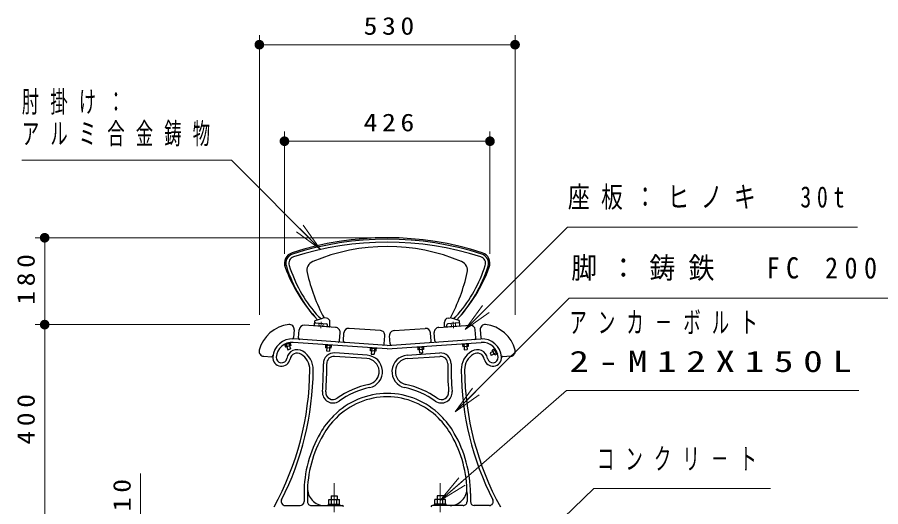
# Model space of a CAD drawing. Units: millimetres on the paper, scale 1:20. Extents: x -365 to 12, y -47 to 257.
# Drawn here: x -135 to -45.5, y 107.2 to 157.9 of the extents above; entities that cross this region are included whole.
import ezdxf

# ---------------------------------------------------------------- set-up
doc = ezdxf.new("R2010")
doc.units = ezdxf.units.MM
doc.linetypes.add('USER1', pattern=[4.5, 2.5, -2])
doc.linetypes.add('USER2', pattern=[6, 3, -1, 1, -1])
doc.layers.add('LY_1', color=7, linetype='Continuous', lineweight=25)
doc.styles.add('ＭＳ ゴシック', font='')
doc.styles.get('ＭＳ ゴシック').set_extended_font_data('MS Gothic')

# ---------------------------------------------------------------- blocks, each defined once
blk = doc.blocks.new('filled_dot')
at = {"color": 0, "linetype": 'Continuous', "lineweight": -2, "const_width": 1.25}
blk.add_lwpolyline([(-0.625, 0, 1), (0.625, 0, 1)], format="xyb", close=True, dxfattribs=at)

msp = doc.modelspace()

# ---------------------------------------------------------------- linework, layer by layer
at = {"layer": 'LY_1', "lineweight": 13}
for p, q in [((-109.933, 127.072), (-109.933, 156.068)), ((-83.433, 127.072), (-83.433, 156.068)), ((-109.933, 155.068), (-83.433, 155.068)), ((-107.333, 133.418), (-107.333, 146.068)), ((-86.033, 133.418), (-86.033, 146.068)), ((-107.333, 145.068), (-86.033, 145.068)), ((-103.626, 133.904), (-105.747, 136.026)), ((-105.394, 136.379), (-103.626, 133.904)), ((-103.626, 133.904), (-106.101, 135.672)), ((-97.683, 135.068), (-133.183, 135.068)), ((-132.183, 126.072), (-132.183, 135.068)), ((-88.592, 125.575), (-86.824, 128.05)), ((-88.592, 125.575), (-86.471, 127.697)), ((-86.117, 127.343), (-88.592, 125.575)), ((-110.933, 126.072), (-133.183, 126.072)), ((-132.183, 106.086), (-132.183, 126.072)), ((-89.624, 117.021), (-87.858, 119.498)), ((-89.624, 117.021), (-87.505, 119.144)), ((-87.151, 118.791), (-89.624, 117.021)), ((-122.238, 106.086), (-122.238, 110.649)), ((-91.183, 107.861), (-89.247, 110.207)), ((-91.183, 107.861), (-88.919, 109.829)), ((-88.591, 109.452), (-91.183, 107.861))]:
    msp.add_line(p, q, dxfattribs=at)
at = {"layer": 'LY_1'}
for p, q in [((-104.222, 126.005), (-104.167, 126.447)), ((-104.133, 126.489), (-103.359, 126.74)), ((-104.097, 126.244), (-102.965, 126.165)), ((-102.99, 126.744), (-103.208, 126.759)), ((-102.626, 125.894), (-102.618, 126.338)), ((-90.74, 125.894), (-90.748, 126.338)), ((-89.269, 126.244), (-90.401, 126.165)), ((-90.375, 126.744), (-90.158, 126.759)), ((-89.232, 126.489), (-90.007, 126.74)), ((-89.144, 126.005), (-89.198, 126.447)), ((-106.329, 125.537), (-106.386, 124.726)), ((-105.862, 124.694), (-105.803, 125.542)), ((-102.027, 125.782), (-105.27, 126.007)), ((-102.679, 125.845), (-104.175, 125.949)), ((-102.879, 125.859), (-102.872, 126.062)), ((-97.389, 125.459), (-100.631, 125.685)), ((-95.977, 125.459), (-92.735, 125.685)), ((-91.338, 125.782), (-88.096, 126.007)), ((-90.687, 125.845), (-89.19, 125.949)), ((-90.487, 125.859), (-90.494, 126.062)), ((-87.504, 124.694), (-87.563, 125.542)), ((-87.037, 125.537), (-86.98, 124.726)), ((-96.683, 123.907), (-106.397, 124.581)), ((-101.622, 124.4), (-101.563, 125.248)), ((-101.223, 124.372), (-101.164, 125.22)), ((-96.983, 124.078), (-96.924, 124.926)), ((-96.683, 123.907), (-86.969, 124.581)), ((-96.382, 124.078), (-96.441, 124.926)), ((-92.143, 124.372), (-92.202, 125.22)), ((-91.744, 124.4), (-91.802, 125.248)), ((-107.339, 124.027), (-106.761, 124.221)), ((-107.339, 124.027), (-107.315, 123.956)), ((-106.737, 124.149), (-107.316, 123.956)), ((-107.3, 123.961), (-107.221, 123.724)), ((-106.673, 123.907), (-107.221, 123.724)), ((-107.163, 124.007), (-107.084, 123.77)), ((-107.091, 124.11), (-107.048, 124.045)), ((-107.089, 123.768), (-106.986, 123.46)), ((-106.985, 124.066), (-107.028, 124.131)), ((-106.986, 123.46), (-106.702, 123.555)), ((-106.889, 124.098), (-106.81, 123.861)), ((-106.805, 123.863), (-106.702, 123.555)), ((-106.761, 124.221), (-106.737, 124.149)), ((-106.753, 124.144), (-106.673, 123.907)), ((-96.683, 123.556), (-106.421, 124.232)), ((-103.072, 123.924), (-103.09, 123.675)), ((-102.514, 123.635), (-103.09, 123.675)), ((-102.48, 123.883), (-103.089, 123.926)), ((-103.083, 124), (-103.088, 123.926)), ((-102.951, 123.665), (-102.974, 123.341)), ((-102.928, 123.914), (-102.946, 123.665)), ((-102.822, 123.982), (-102.807, 123.906)), ((-102.741, 123.901), (-102.756, 123.978)), ((-102.652, 123.645), (-102.674, 123.32)), ((-102.64, 123.894), (-102.658, 123.645)), ((-102.496, 123.884), (-102.514, 123.635)), ((-102.475, 123.958), (-102.48, 123.883)), ((-98.433, 123.602), (-98.451, 123.353)), ((-98.444, 123.678), (-98.45, 123.603)), ((-97.841, 123.561), (-98.45, 123.603)), ((-98.289, 123.592), (-98.307, 123.343)), ((-98.183, 123.66), (-98.169, 123.584)), ((-98.102, 123.579), (-98.117, 123.656)), ((-98.001, 123.572), (-98.019, 123.323)), ((-97.857, 123.562), (-97.875, 123.313)), ((-97.836, 123.636), (-97.841, 123.561)), ((-96.683, 123.556), (-86.944, 124.232)), ((-93.535, 123.775), (-93.529, 123.7)), ((-92.921, 123.742), (-93.529, 123.7)), ((-93.513, 123.701), (-93.496, 123.452)), ((-93.369, 123.711), (-93.352, 123.461)), ((-93.274, 123.793), (-93.248, 123.719)), ((-93.182, 123.724), (-93.207, 123.797)), ((-93.081, 123.731), (-93.064, 123.481)), ((-92.937, 123.741), (-92.92, 123.491)), ((-92.926, 123.817), (-92.921, 123.742)), ((-88.896, 124.097), (-88.891, 124.022)), ((-88.282, 124.064), (-88.891, 124.022)), ((-88.874, 124.023), (-88.857, 123.774)), ((-88.281, 123.814), (-88.857, 123.774)), ((-88.73, 124.033), (-88.713, 123.784)), ((-88.719, 123.783), (-88.696, 123.459)), ((-88.635, 124.115), (-88.609, 124.041)), ((-88.543, 124.046), (-88.568, 124.119)), ((-88.442, 124.053), (-88.425, 123.804)), ((-88.419, 123.804), (-88.397, 123.48)), ((-88.298, 124.063), (-88.281, 123.814)), ((-88.287, 124.139), (-88.282, 124.064)), ((-85.575, 123.534), (-85.799, 123.423)), ((-85.515, 123.583), (-85.582, 123.549)), ((-85.31, 123.003), (-85.582, 123.549)), ((-85.515, 123.583), (-85.243, 123.037)), ((-109.486, 122.792), (-108.675, 122.736)), ((-102.974, 123.341), (-102.674, 123.32)), ((-98.778, 122.549), (-102.15, 122.783)), ((-98.754, 122.898), (-102.125, 123.132)), ((-97.875, 123.313), (-98.451, 123.353)), ((-98.312, 123.343), (-98.335, 123.019)), ((-98.335, 123.019), (-98.036, 122.998)), ((-98.013, 123.323), (-98.036, 122.998)), ((-94.612, 122.898), (-91.24, 123.132)), ((-94.587, 122.549), (-91.216, 122.783)), ((-92.92, 123.491), (-93.496, 123.451)), ((-93.357, 123.461), (-93.335, 123.137)), ((-93.335, 123.137), (-93.036, 123.158)), ((-93.058, 123.482), (-93.036, 123.158)), ((-88.696, 123.459), (-88.397, 123.48)), ((-85.737, 123.299), (-86.028, 123.154)), ((-86.028, 123.154), (-85.894, 122.885)), ((-85.603, 123.03), (-85.894, 122.885)), ((-85.541, 122.906), (-85.799, 123.423)), ((-85.51, 123.405), (-85.734, 123.294)), ((-85.382, 123.147), (-85.605, 123.035)), ((-85.317, 123.018), (-85.541, 122.906)), ((-85.398, 123.348), (-85.456, 123.297)), ((-85.427, 123.237), (-85.369, 123.289)), ((-85.243, 123.037), (-85.31, 123.003)), ((-83.879, 122.792), (-84.691, 122.736)), ((-105.305, 108.586), (-105.305, 107.736)), ((-104.955, 108.586), (-104.955, 107.736)), ((-102.5, 108.336), (-102.5, 107.961)), ((-102.5, 108.336), (-101.865, 108.336)), ((-101.865, 108.336), (-101.865, 107.961)), ((-91.5, 108.336), (-91.5, 107.961)), ((-90.865, 108.336), (-91.5, 108.336)), ((-90.865, 108.336), (-90.865, 107.961)), ((-88.411, 108.586), (-88.411, 107.736)), ((-88.061, 108.586), (-88.061, 107.736)), ((-102.783, 107.336), (-102.783, 107.461)), ((-102.783, 107.461), (-101.583, 107.461)), ((-102.731, 107.461), (-102.731, 107.961)), ((-102.731, 107.961), (-101.634, 107.961)), ((-102.457, 107.461), (-102.457, 107.961)), ((-101.909, 107.461), (-101.909, 107.961)), ((-101.634, 107.461), (-101.634, 107.961)), ((-101.583, 107.336), (-101.583, 107.461)), ((-91.783, 107.336), (-91.783, 107.461)), ((-90.583, 107.461), (-91.783, 107.461)), ((-91.731, 107.461), (-91.731, 107.961)), ((-90.634, 107.961), (-91.731, 107.961)), ((-91.457, 107.461), (-91.457, 107.961)), ((-90.909, 107.461), (-90.909, 107.961)), ((-90.634, 107.461), (-90.634, 107.961)), ((-90.583, 107.336), (-90.583, 107.461)), ((-107.271, 107.336), (-105.705, 107.336)), ((-104.555, 107.336), (-101.368, 107.336)), ((-88.811, 107.336), (-91.998, 107.336)), ((-86.095, 107.336), (-87.661, 107.336))]:
    msp.add_line(p, q, dxfattribs=at)
at = {"layer": 'LY_1', "linetype": 'USER1', "lineweight": 13}
for p, q in [((-103.75, 125.919), (-103.756, 126.22)), ((-103.354, 125.892), (-103.307, 126.189)), ((-90.012, 125.892), (-90.059, 126.189)), ((-89.616, 125.919), (-89.61, 126.22))]:
    msp.add_line(p, q, dxfattribs=at)
at = {"layer": 'LY_1', "linetype": 'USER2', "lineweight": 13}
for p, q in [((-103.567, 125.693), (-103.52, 126.36)), ((-89.799, 125.693), (-89.845, 126.36)), ((-102.183, 109.658), (-102.183, 99.371)), ((-91.183, 109.658), (-91.183, 99.371))]:
    msp.add_line(p, q, dxfattribs=at)
at = {"layer": 'LY_1', "lineweight": 13}
for points in [[(-103.626, 133.904), (-112.817, 143.095), (-134.548, 143.095)], [(-88.592, 125.575), (-77.985, 136.182), (-47.955, 136.182)], [(-89.624, 117.021), (-77.838, 128.826), (-44.608, 128.826)], [(-91.183, 107.861), (-78.088, 119.246), (-47.802, 119.246)], [(-83.683, 100.931), (-75.28, 109.109), (-56.942, 109.109)]]:
    msp.add_lwpolyline(points, dxfattribs=at)
at = {"layer": 'LY_1', "color": 4}
for centre, radius, start, end in [((-96.683, 103.085), 31.983, 72.05475, 107.94525), ((-96.683, 103.085), 31.833, 72.05475, 107.94525), ((-96.683, 103.085), 31.533, 72.05475, 107.94525), ((-106.183, 132.418), 1.15, 107.94525, 200.35039), ((-106.183, 132.418), 1, 107.94525, 197.79469), ((-96.683, 114.4), 19.768, 67.03158, 112.96842), ((-87.183, 132.418), 1, 342.20531, 72.05475), ((-87.183, 132.418), 1.15, 339.64961, 72.05475), ((-106.183, 132.418), 0.7, 107.94525, 197.79469), ((-104.007, 131.68), 1, 112.96842, 192.69072), ((-89.359, 131.68), 1, 347.30928, 67.03158), ((-87.183, 132.418), 0.7, 342.20531, 72.05475), ((-91.791, 137.756), 16.5, 200.35039, 222.72837), ((-92.853, 136.697), 15, 197.79469, 222.50904), ((-92.853, 136.697), 14.7, 197.79469, 220.40139), ((-100.513, 136.697), 15, 317.49096, 342.20531), ((-101.575, 137.756), 16.5, 317.27163, 339.64961), ((-100.513, 136.697), 14.7, 319.59861, 342.20531), ((-86.934, 135.525), 18.5, 192.69072, 208.28078), ((-106.431, 135.525), 18.5, 331.71922, 347.30928), ((-101.572, 129.275), 3.25, 220.40139, 232.89069), ((-91.794, 129.275), 3.25, 307.10931, 319.59861)]:
    msp.add_arc(centre, radius, start, end, dxfattribs=at)
at = {"layer": 'LY_1'}
for centre, radius, start, end in [((-104.104, 126.144), 0.1, 86.02935, 173.02935), ((-104.118, 126.441), 0.05, 107.99964, 173.02935), ((-103.236, 126.36), 0.4, 86.02935, 107.99964), ((-103.018, 126.345), 0.4, 359.02935, 86.02935), ((-90.348, 126.345), 0.4, 93.97065, 180.97065), ((-90.13, 126.36), 0.4, 72.00036, 93.97065), ((-89.262, 126.144), 0.1, 6.97065, 93.97065), ((-89.248, 126.441), 0.05, 6.97065, 72.00036), ((-106.536, 122.586), 3.5, 95.59378, 166.40566), ((-106.828, 125.572), 0.5, 355.99979, 95.59378), ((-105.304, 125.508), 0.5, 86.02862, 176.02862), ((-104.172, 125.999), 0.05, 173.02935, 266.02935), ((-102.971, 126.066), 0.1, 358.02935, 86.02934), ((-102.676, 125.895), 0.05, 266.02935, 359.02935), ((-102.062, 125.283), 0.5, 356.02862, 86.02862), ((-100.665, 125.186), 0.5, 86.02862, 176.02862), ((-97.423, 124.961), 0.5, 356.02862, 86.02862), ((-95.943, 124.961), 0.5, 93.97138, 183.97138), ((-92.7, 125.186), 0.5, 3.97138, 93.97138), ((-91.304, 125.283), 0.5, 93.97138, 183.97138), ((-90.69, 125.895), 0.05, 180.97065, 273.97065), ((-90.394, 126.066), 0.1, 93.97065, 181.97065), ((-89.194, 125.999), 0.05, 273.97065, 6.97065), ((-88.061, 125.508), 0.5, 3.97138, 93.97138), ((-86.538, 125.572), 0.5, 84.40618, 184.00017), ((-86.83, 122.586), 3.5, 13.5943, 84.40618), ((-106.536, 122.586), 2, 86.02862, 175.99899), ((-106.536, 124.736), 0.15, 270.00029, 355.99962), ((-105.712, 124.684), 0.15, 176.02885, 266.02866), ((-101.772, 124.411), 0.15, 266.02862, 356.02883), ((-91.594, 124.411), 0.15, 183.97117, 273.97138), ((-87.653, 124.684), 0.15, 273.97134, 3.97115), ((-86.83, 124.736), 0.15, 184.00037, 269.99969), ((-86.83, 122.586), 2, 4.00098, 93.97134), ((-106.536, 122.586), 1.65, 86.02862, 175.99899), ((-101.073, 124.362), 0.15, 176.02885, 266.02866), ((-97.133, 124.088), 0.15, 266.02862, 356.02883), ((-96.233, 124.088), 0.15, 183.97117, 273.97138), ((-92.292, 124.362), 0.15, 273.97134, 3.97115), ((-86.83, 122.586), 1.65, 4.00098, 93.97134), ((-109.452, 123.291), 0.5, 166.40565, 265.99967), ((-108.665, 122.885), 0.15, 265.99958, 351.999), ((-107.633, 122.663), 0.9, 175.99898, 349.99897), ((-107.633, 122.663), 0.55, 175.99898, 349.99897), ((-106.008, 122.376), 1.1, 58.99994, 169.99909), ((-106.008, 122.376), 0.75, 58.99994, 169.99909), ((-106.6, 121.391), 1.9, 359.49495, 58.99993), ((-106.6, 121.391), 2.25, 359.49495, 58.99993), ((-102.202, 122.035), 1.1, 86.02862, 180.69869), ((-102.202, 122.035), 0.75, 86.02862, 180.69869), ((-98.872, 121.202), 1.7, 282.21011, 86.02862), ((-94.494, 121.202), 1.7, 93.97135, 257.78986), ((-91.164, 122.035), 1.1, 359.30127, 93.97134), ((-91.164, 122.035), 0.75, 359.30127, 93.97134), ((-86.766, 121.391), 2.25, 121.00002, 180.50502), ((-86.766, 121.391), 1.9, 121.00002, 180.50502), ((-87.358, 122.376), 1.1, 10.00087, 121.00002), ((-87.358, 122.376), 0.75, 10.00087, 121.00002), ((-85.733, 122.663), 0.9, 190.00099, 4.00099), ((-85.733, 122.663), 0.55, 190.00099, 4.00099), ((-84.701, 122.885), 0.15, 188.00099, 274.00041), ((-83.914, 123.291), 0.5, 274.0003, 13.59432), ((-134.699, 121.638), 31.4, 355.4394, 0.69879), ((-134.699, 121.638), 31.75, 355.4394, 0.69879), ((-98.872, 121.202), 1.35, 282.21011, 86.02862), ((-94.494, 121.202), 1.35, 93.97135, 257.78986), ((-58.667, 121.638), 31.75, 179.30118, 184.56056), ((-58.667, 121.638), 31.4, 179.30118, 184.56056), ((-134.699, 121.638), 30, 331.18529, 359.49493), ((-134.699, 121.638), 30.35, 333.12134, 359.49493), ((-58.667, 121.638), 30.35, 180.50505, 206.87863), ((-58.667, 121.638), 30, 180.50505, 208.81469), ((-102.302, 119.054), 1.1, 175.43942, 305.19217), ((-102.302, 119.054), 0.75, 175.43942, 305.19217), ((-96.683, 111.086), 9, 102.21013, 125.1922), ((-96.683, 111.086), 8.65, 102.21013, 125.1922), ((-96.683, 111.086), 8.65, 54.80776, 77.78983), ((-96.683, 111.086), 9, 54.80776, 77.78983), ((-91.064, 119.054), 1.1, 234.8078, 4.56054), ((-91.064, 119.054), 0.75, 234.8078, 4.56054), ((-96.683, 111.086), 7.85, 44.99996, 135), ((-96.683, 111.086), 7.5, 44.99996, 135), ((-95.983, 110.386), 8.84, 135.00001, 150.00008), ((-95.983, 110.386), 8.49, 135.00001, 150.00008), ((-97.383, 110.386), 8.49, 29.99988, 44.99995), ((-97.383, 110.386), 8.84, 29.99988, 44.99995), ((-92.865, 108.586), 12.44, 150.00009, 179.99996), ((-92.865, 108.586), 12.09, 150.00009, 179.99996), ((-100.501, 108.586), 12.09, 0, 29.99987), ((-100.501, 108.586), 12.44, 0, 29.99987), ((-103.193, 109.086), 1.75, 177.22835, 270), ((-90.173, 109.086), 1.75, 269.99996, 2.77161), ((-107.271, 107.736), 0.4, 153.12137, 270), ((-105.705, 107.736), 0.4, 270.00002, 0), ((-104.555, 107.736), 0.4, 179.99998, 270.00002), ((-88.811, 107.736), 0.4, 269.99996, 0), ((-87.661, 107.736), 0.4, 179.99996, 269.99995), ((-86.095, 107.736), 0.4, 269.99996, 26.8786), ((-101.368, 107.161), 0.175, 15.00001, 89.99998), ((-91.998, 107.161), 0.175, 89.99998, 164.99995)]:
    msp.add_arc(centre, radius, start, end, dxfattribs=at)

# ---------------------------------------------------------------- block references
at = {"layer": 'LY_1', "lineweight": 13, "xscale": 0.4, "yscale": 0.4}
for p in [(-109.933, 155.068), (-107.333, 145.068)]:
    msp.add_blockref('filled_dot', p, dxfattribs=at)
for p, rotation in [((-83.433, 155.068), 180), ((-86.033, 145.068), 180), ((-132.183, 135.068), 270), ((-132.183, 126.072), 270), ((-132.183, 126.072), 90)]:
    msp.add_blockref('filled_dot', p, dxfattribs=dict(at, rotation=rotation))

# ---------------------------------------------------------------- texts
at = {"layer": 'LY_1', "style": 'ＭＳ ゴシック'}
for s, insert, char_height, attachment_point in [('\\T1.33;\\W1.15;530', (-96.268, 156.068), 1.833, 8), ('\\T1.64;\\W0.6;肘掛け：', (-134.548, 149.045), 2.199, 4), ('\\T1.33;\\W1.15;426', (-96.266, 146.068), 1.833, 8), ('\\T1.64;\\W0.6;アルミ合金鋳物', (-134.548, 145.745), 2.199, 4), ('\\T1.53;\\W0.75;座板：ヒノキ\u300030t', (-77.955, 139.182), 2.199, 4), ('\\T1.5;\\W0.9;脚：鋳鉄\u3000FC\\~200', (-77.608, 131.826), 2.199, 4), ('\\T1.64;\\W0.6;アンカ－ボルト', (-77.802, 126.246), 2.199, 4), ('\\T1.5;\\W1.35;2-M12X150L', (-77.802, 122.246), 2.199, 4), ('\\T1.64;\\W0.6;コンクリ－ト', (-74.942, 112.109), 2.199, 4)]:
    msp.add_mtext(s, dxfattribs=dict(at, insert=insert, char_height=char_height, attachment_point=attachment_point))
at = {"layer": 'LY_1', "char_height": 1.833, "attachment_point": 8, "rotation": 90, "style": 'ＭＳ ゴシック'}
for s, insert in [('\\T1.33;\\W1.15;180', (-133.183, 130.991)), ('\\T1.33;\\W1.15;400', (-133.183, 116.496)), ('\\T1.34;\\W1.15;10', (-123.238, 108.649))]:
    msp.add_mtext(s, dxfattribs=dict(at, insert=insert))

doc.saveas('drawing.dxf')
